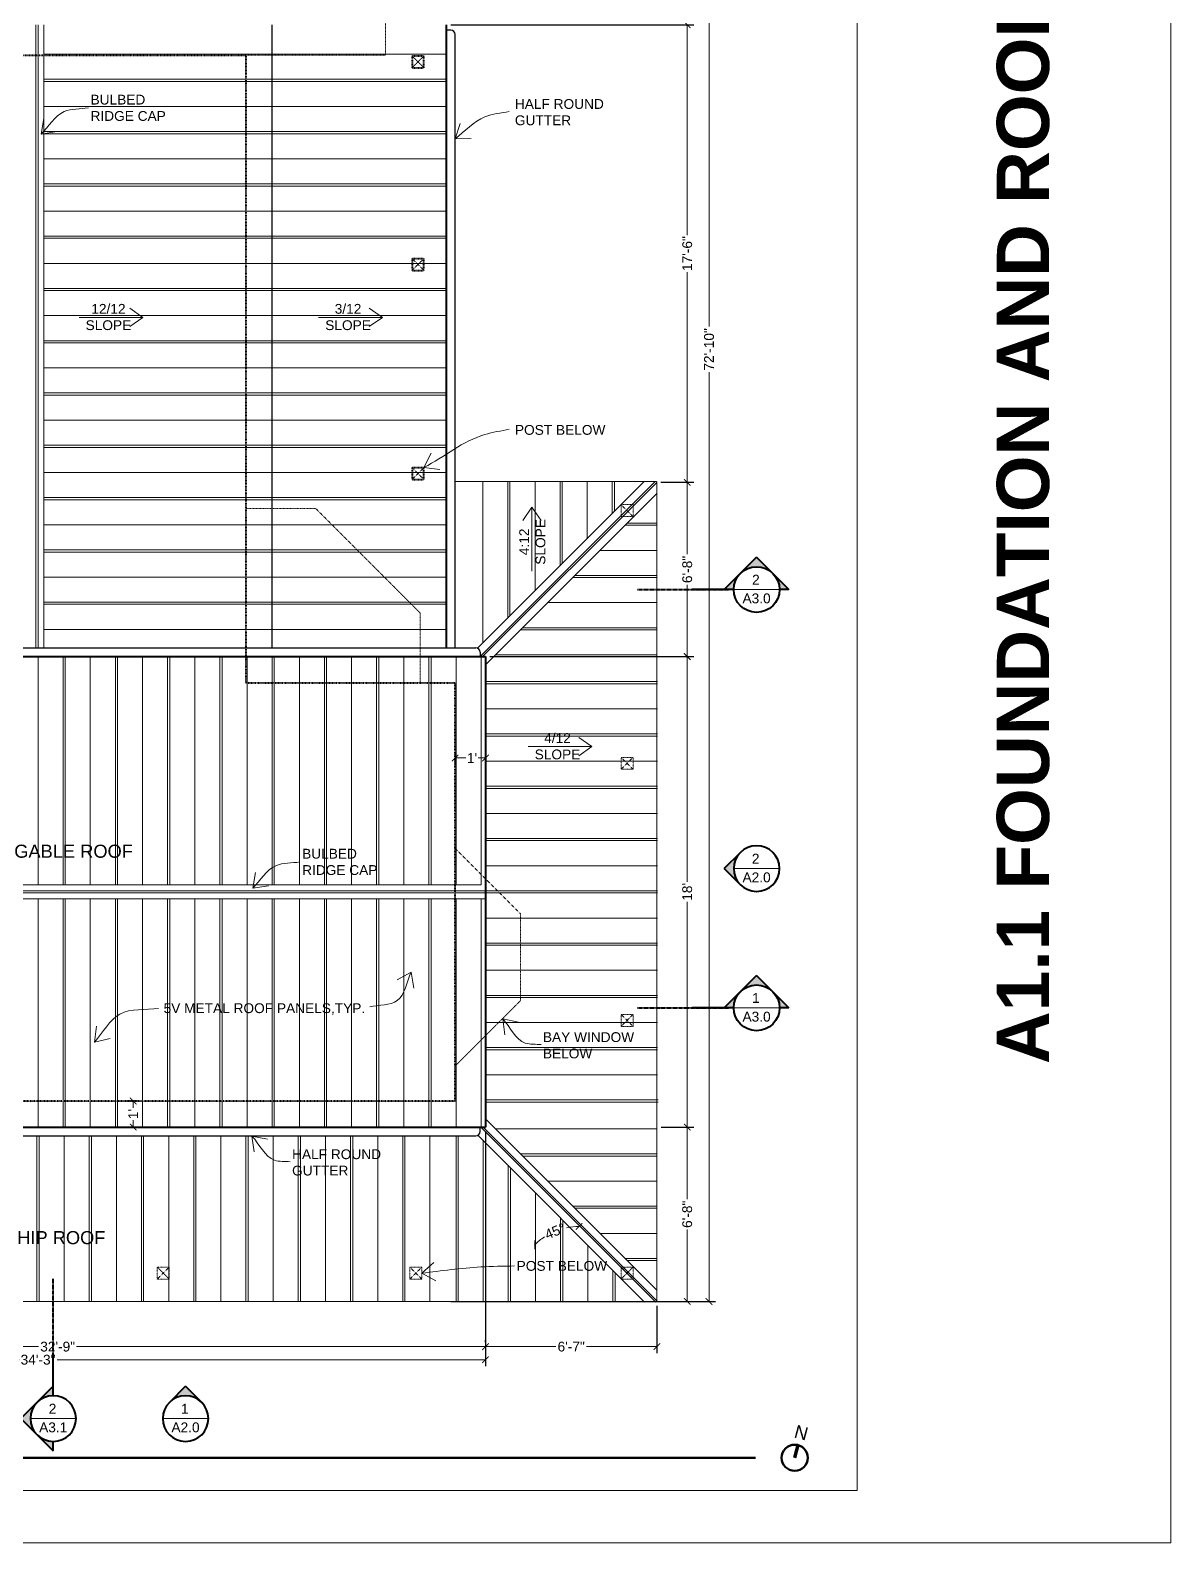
# Model space of a CAD drawing. Header units: inches. Extents: x -4969 to 16721, y 2489 to 24693.
# Drawn here: x 4456 to 4980, y 6903 to 7597 of the extents above; entities that cross this region are included whole.
import ezdxf

# ---------------------------------------------------------------- set-up
doc = ezdxf.new("R2010")
doc.units = ezdxf.units.IN
doc.header["$MEASUREMENT"] = 0
doc.linetypes.add('CENTER', pattern=[2, 1.25, -0.25, 0.25, -0.25])
doc.linetypes.add('DASHED2', pattern=[0.375, 0.25, -0.125])
doc.layers.get('0').update_dxf_attribs({"lineweight": 5})
doc.layers.add('0-NPLT', color=1, linetype='Continuous', plot=False)
for name, color, linetype, lineweight in [('1', 1, 'Continuous', 9), ('2', 6, 'Continuous', 20), ('3', 3, 'Continuous', 30), ('4', 2, 'Continuous', 40), ('5', 4, 'Continuous', 50), ('A-DIMSx', 7, 'Continuous', 9), ('A-LINK', 7, 'Continuous', 40), ('A-TEXTx', 7, 'Continuous', 20)]:
    doc.layers.add(name, color=color, linetype=linetype, lineweight=lineweight)
doc.styles.get("Standard").update_dxf_attribs({"font": 'Arial.ttf'})
doc.dimstyles.get("Standard").update_dxf_attribs({"dimtxt": 3, "dimasz": 2, "dimexe": 0.03125, "dimexo": 0.0625, "dimgap": 0.03125, "dimtad": 0, "dimtoh": 1, "dimdec": 4, "dimlfac": 0.99985, "dimzin": 0, "dimdsep": 46, "dimlunit": 4, "dimtxsty": 'Standard', "dimblk": 'ARCHTICK', "dimblk1": 'ARCHTICK', "dimblk2": 'ARCHTICK', "dimcen": 0.09, "dimclrt": 256, "dimadec": 0, "dimazin": 0, "dimtfac": 1, "dimtdec": 4, "dimtofl": 0, "dimtmove": 0, "dimatfit": 3, "dimfxl": 1, "dimtolj": 1, "dimtzin": 0, "dimarcsym": 0})

# ---------------------------------------------------------------- blocks, each defined once
blk = doc.blocks.new('BORDER 11X17')
at = {"layer": '0-NPLT', "lineweight": 9, "ltscale": 0.1}
blk.add_lwpolyline([(29864.74, -10461.77), (29048.74, -10461.77), (29048.74, -10989.77), (29864.74, -10989.77), (29864.74, -10461.77)], dxfattribs=at)
blk.add_lwpolyline([(29792.74, -10473.77), (29078.74, -10473.77), (29078.74, -10977.77), (29792.74, -10977.77)], close=True, dxfattribs=at)
blk = doc.blocks.new('_ArchTick')
at = {"color": 0, "linetype": 'ByBlock', "lineweight": 0, "const_width": 0.15}
blk.add_lwpolyline([(-0.5, -0.5), (0.5, 0.5)], dxfattribs=at)
blk = doc.blocks.new('*D67')
at = {"layer": 'A-DIMSx', "color": 0, "lineweight": -2, "ltscale": 0.1, "transparency": 16777216}
for p, q in [((4665.29, 7091.27), (4665.29, 6989.51)), ((4744, 7011.27), (4744, 6989.51))]:
    blk.add_line(p, q, dxfattribs=at)
at = {"layer": 'A-DIMSx', "color": 0, "lineweight": 5, "ltscale": 0.1, "transparency": 16777216}
for p, q in [((4665.29, 6992.51), (4697.65, 6992.51)), ((4744, 6992.51), (4711.64, 6992.51))]:
    blk.add_line(p, q, dxfattribs=at)
at = {"layer": 'Defpoints', "color": 0, "ltscale": 0.1, "transparency": 16777216}
for p in [(4665.29, 7093.27), (4744, 7013.27), (4744, 6992.51)]:
    blk.add_point(p, dxfattribs=at)
at = {"layer": 'A-DIMSx', "color": 0, "lineweight": 5, "ltscale": 0.1, "transparency": 16777216, "xscale": 3, "yscale": 3, "zscale": 3, "rotation": 180}
blk.add_blockref('_ArchTick', (4665.29, 6992.51), dxfattribs=at)
at = {"layer": 'A-DIMSx', "color": 0, "lineweight": 5, "ltscale": 0.1, "transparency": 16777216, "xscale": 3, "yscale": 3, "zscale": 3}
blk.add_blockref('_ArchTick', (4744, 6992.51), dxfattribs=at)
at = {"layer": 'A-DIMSx', "ltscale": 0.1, "transparency": 16777216, "insert": (4704.64, 6992.51), "char_height": 4.5, "attachment_point": 5}
blk.add_mtext('\\A1;6\'-7"', dxfattribs=at)
blk = doc.blocks.new('*D73')
at = {"layer": 'A-DIMSx', "color": 0, "lineweight": -2, "ltscale": 0.1, "transparency": 16777216}
for p, q in [((4272.29, 7011.27), (4272.29, 6989.51)), ((4665.29, 6994.51), (4665.29, 6995.51))]:
    blk.add_line(p, q, dxfattribs=at)
at = {"layer": 'A-DIMSx', "color": 0, "lineweight": 5, "ltscale": 0.1, "transparency": 16777216}
for p, q in [((4272.29, 6992.51), (4460.06, 6992.51)), ((4665.29, 6992.51), (4477.52, 6992.51))]:
    blk.add_line(p, q, dxfattribs=at)
at = {"layer": 'Defpoints', "color": 0, "ltscale": 0.1, "transparency": 16777216}
for p in [(4272.29, 7013.27), (4272.29, 6992.51), (4665.29, 6992.51)]:
    blk.add_point(p, dxfattribs=at)
at = {"layer": 'A-DIMSx', "color": 0, "lineweight": 5, "ltscale": 0.1, "transparency": 16777216, "xscale": 3, "yscale": 3, "zscale": 3, "rotation": 180}
blk.add_blockref('_ArchTick', (4272.29, 6992.51), dxfattribs=at)
at = {"layer": 'A-DIMSx', "color": 0, "lineweight": 5, "ltscale": 0.1, "transparency": 16777216, "xscale": 3, "yscale": 3, "zscale": 3}
blk.add_blockref('_ArchTick', (4665.29, 6992.51), dxfattribs=at)
at = {"layer": 'A-DIMSx', "ltscale": 0.1, "transparency": 16777216, "insert": (4468.79, 6992.51), "char_height": 4.5, "attachment_point": 5}
blk.add_mtext('\\A1;32\'-9"', dxfattribs=at)
blk = doc.blocks.new('Elevation Callout - 1')
at = {"layer": 'A-LINK', "ltscale": 0.1}
blk.add_hatch(color=152, dxfattribs=at).paths.add_polyline_path([(2031.59, 7377.65), (2039.01, 7370.23), (2046.43, 7377.65, -0.198912), (2039.01, 7374.58, -0.198912)])
at = {"layer": 'A-LINK', "color": 152, "ltscale": 0.1}
for q in [(2031.59, 7377.65), (2046.43, 7377.65)]:
    blk.add_line((2039.01, 7370.23), q, dxfattribs=at)
blk.add_circle((2039.01, 7385.08), 10.5, dxfattribs=at)
blk = doc.blocks.new('Section Callout')
at = {"layer": 'A-LINK', "ltscale": 0.1}
h = blk.add_hatch(color=152, dxfattribs=at)
h.paths.add_polyline_path([(1891.06, 7392.5), (1883.64, 7385.08), (1891.06, 7377.65, -0.198912), (1887.98, 7385.08, -0.198912)])
h.paths.add_polyline_path([(1898.48, 7399.92), (1891.06, 7392.5, -0.198912), (1898.48, 7395.58)])
h.paths.add_polyline_path([(1891.06, 7377.65), (1898.48, 7370.23), (1898.48, 7374.58, -0.198912)])
at = {"layer": 'A-LINK', "color": 152, "ltscale": 0.1}
for p, q in [((1883.64, 7385.08), (1898.48, 7399.92)), ((1898.48, 7399.92), (1898.48, 7395.58)), ((1883.64, 7385.08), (1898.48, 7370.23)), ((1898.48, 7374.58), (1898.48, 7370.23)), ((1898.48, 7370.23), (1898.48, 7355.49))]:
    blk.add_line(p, q, dxfattribs=at)
blk.add_circle((1898.48, 7385.08), 10.5, dxfattribs=at)
blk = doc.blocks.new('*D104')
at = {"layer": 'A-DIMSx', "color": 0, "lineweight": -2, "ltscale": 0.1, "transparency": 16777216}
for p, q in [((4651.29, 7265.38), (4651.29, 7259.72)), ((4665.29, 7265.38), (4665.29, 7259.72))]:
    blk.add_line(p, q, dxfattribs=at)
at = {"layer": 'A-DIMSx', "color": 0, "lineweight": 5, "ltscale": 0.1, "transparency": 16777216}
for p, q in [((4651.29, 7262.72), (4656.21, 7262.72)), ((4665.29, 7262.72), (4661.93, 7262.72))]:
    blk.add_line(p, q, dxfattribs=at)
at = {"layer": 'Defpoints', "color": 0, "ltscale": 0.1, "transparency": 16777216}
for p in [(4651.29, 7267.38), (4665.29, 7267.38), (4665.29, 7262.72)]:
    blk.add_point(p, dxfattribs=at)
at = {"layer": 'A-DIMSx', "color": 0, "lineweight": 5, "ltscale": 0.1, "transparency": 16777216, "xscale": 3, "yscale": 3, "zscale": 3, "rotation": 180}
blk.add_blockref('_ArchTick', (4651.29, 7262.72), dxfattribs=at)
at = {"layer": 'A-DIMSx', "color": 0, "lineweight": 5, "ltscale": 0.1, "transparency": 16777216, "xscale": 3, "yscale": 3, "zscale": 3}
blk.add_blockref('_ArchTick', (4665.29, 7262.72), dxfattribs=at)
at = {"layer": 'A-DIMSx', "ltscale": 0.1, "transparency": 16777216, "insert": (4659.07, 7262.72), "char_height": 4.5, "attachment_point": 5}
blk.add_mtext("\\A1;1'", dxfattribs=at)
blk = doc.blocks.new('*D164')
at = {"layer": 'A-DIMSx', "color": 0, "lineweight": -2, "ltscale": 0.1, "transparency": 16777216}
for p, q in [((4746, 7093.27), (4760.94, 7093.27)), ((4746, 7013.27), (4760.94, 7013.27))]:
    blk.add_line(p, q, dxfattribs=at)
at = {"layer": 'A-DIMSx', "color": 0, "lineweight": 5, "ltscale": 0.1, "transparency": 16777216}
for p, q in [((4757.94, 7093.27), (4757.94, 7060.27)), ((4757.94, 7013.27), (4757.94, 7046.28))]:
    blk.add_line(p, q, dxfattribs=at)
at = {"layer": 'Defpoints', "color": 0, "ltscale": 0.1, "transparency": 16777216}
for p in [(4744, 7093.27), (4744, 7013.27), (4757.94, 7013.27)]:
    blk.add_point(p, dxfattribs=at)
at = {"layer": 'A-DIMSx', "color": 0, "lineweight": 5, "ltscale": 0.1, "transparency": 16777216, "xscale": 3, "yscale": 3, "zscale": 3}
for p, rotation in [((4757.94, 7093.27), 90), ((4757.94, 7013.27), 270)]:
    blk.add_blockref('_ArchTick', p, dxfattribs=dict(at, rotation=rotation))
at = {"layer": 'A-DIMSx', "ltscale": 0.1, "transparency": 16777216, "insert": (4757.94, 7053.27), "char_height": 4.5, "attachment_point": 5, "rotation": 90}
blk.add_mtext('\\A1;6\'-8"', dxfattribs=at)
blk = doc.blocks.new('*D168')
at = {"layer": 'A-DIMSx', "color": 0, "lineweight": -2, "ltscale": 0.1, "transparency": 16777216}
for p, q in [((4505.79, 7105.27), (4500.48, 7105.27)), ((4505.79, 7093.27), (4500.48, 7093.27))]:
    blk.add_line(p, q, dxfattribs=at)
at = {"layer": 'A-DIMSx', "color": 0, "lineweight": 5, "ltscale": 0.1, "transparency": 16777216}
for p, q in [((4503.48, 7105.27), (4503.48, 7102.13)), ((4503.48, 7093.27), (4503.48, 7096.42))]:
    blk.add_line(p, q, dxfattribs=at)
at = {"layer": 'Defpoints', "color": 0, "ltscale": 0.1, "transparency": 16777216}
for p in [(4507.79, 7105.27), (4503.48, 7093.27), (4507.79, 7093.27)]:
    blk.add_point(p, dxfattribs=at)
at = {"layer": 'A-DIMSx', "color": 0, "lineweight": 5, "ltscale": 0.1, "transparency": 16777216, "xscale": 3, "yscale": 3, "zscale": 3}
for p, rotation in [((4503.48, 7105.27), 90), ((4503.48, 7093.27), 270)]:
    blk.add_blockref('_ArchTick', p, dxfattribs=dict(at, rotation=rotation))
at = {"layer": 'A-DIMSx', "ltscale": 0.1, "transparency": 16777216, "insert": (4503.48, 7099.27), "char_height": 4.5, "attachment_point": 5, "rotation": 90}
blk.add_mtext("\\A1;1'", dxfattribs=at)
blk = doc.blocks.new('*D169')
at = {"layer": 'A-DIMSx', "color": 0, "lineweight": -2, "ltscale": 0.1, "transparency": 16777216}
for p, q in [((4632.29, 7887.27), (4770.95, 7887.27)), ((4649.29, 7013.27), (4770.95, 7013.27))]:
    blk.add_line(p, q, dxfattribs=at)
at = {"layer": 'A-DIMSx', "color": 0, "lineweight": 5, "ltscale": 0.1, "transparency": 16777216}
for p, q in [((4767.95, 7887.27), (4767.95, 7460.73)), ((4767.95, 7013.27), (4767.95, 7439.82))]:
    blk.add_line(p, q, dxfattribs=at)
at = {"layer": 'Defpoints', "color": 0, "ltscale": 0.1, "transparency": 16777216}
for p in [(4630.29, 7887.27), (4647.29, 7013.27), (4767.95, 7013.27)]:
    blk.add_point(p, dxfattribs=at)
at = {"layer": 'A-DIMSx', "color": 0, "lineweight": 5, "ltscale": 0.1, "transparency": 16777216, "xscale": 3, "yscale": 3, "zscale": 3}
for p, rotation in [((4767.95, 7887.27), 90), ((4767.95, 7013.27), 270)]:
    blk.add_blockref('_ArchTick', p, dxfattribs=dict(at, rotation=rotation))
at = {"layer": 'A-DIMSx', "ltscale": 0.1, "transparency": 16777216, "insert": (4767.95, 7450.27), "char_height": 4.5, "attachment_point": 5, "rotation": 90}
blk.add_mtext('\\A1;72\'-10"', dxfattribs=at)
blk = doc.blocks.new('*D171')
at = {"layer": 'A-DIMSx', "color": 0, "lineweight": -2, "ltscale": 0.1, "transparency": 16777216}
for p, q in [((4254.29, 7091.27), (4254.29, 6983.51)), ((4665.29, 7091.27), (4665.29, 6983.51))]:
    blk.add_line(p, q, dxfattribs=at)
at = {"layer": 'A-DIMSx', "color": 0, "lineweight": 5, "ltscale": 0.1, "transparency": 16777216}
for p, q in [((4254.29, 6986.51), (4451.06, 6986.51)), ((4665.29, 6986.51), (4468.52, 6986.51))]:
    blk.add_line(p, q, dxfattribs=at)
at = {"layer": 'Defpoints', "color": 0, "ltscale": 0.1, "transparency": 16777216}
for p in [(4254.29, 7093.27), (4665.29, 7093.27), (4665.29, 6986.51)]:
    blk.add_point(p, dxfattribs=at)
at = {"layer": 'A-DIMSx', "color": 0, "lineweight": 5, "ltscale": 0.1, "transparency": 16777216, "xscale": 3, "yscale": 3, "zscale": 3, "rotation": 180}
blk.add_blockref('_ArchTick', (4254.29, 6986.51), dxfattribs=at)
at = {"layer": 'A-DIMSx', "color": 0, "lineweight": 5, "ltscale": 0.1, "transparency": 16777216, "xscale": 3, "yscale": 3, "zscale": 3}
blk.add_blockref('_ArchTick', (4665.29, 6986.51), dxfattribs=at)
at = {"layer": 'A-DIMSx', "ltscale": 0.1, "transparency": 16777216, "insert": (4459.79, 6986.51), "char_height": 4.5, "attachment_point": 5}
blk.add_mtext('\\A1;34\'-3"', dxfattribs=at)
blk = doc.blocks.new('*D182')
at = {"layer": 'A-DIMSx', "color": 0, "lineweight": 5, "ltscale": 0.1, "transparency": 16777216}
for start, end in [(90, 101.50409), (123.49592, 135)]:
    blk.add_arc((4708.27, 7018.83), 28.86, start, end, dxfattribs=at)
at = {"layer": 'Defpoints', "color": 0, "ltscale": 0.1, "transparency": 16777216}
for p in [(4637.83, 7089.27), (4708.27, 7089.27), (4700.8, 7046.71), (4708.27, 7018.83), (4708.27, 7013.27)]:
    blk.add_point(p, dxfattribs=at)
at = {"layer": 'A-DIMSx', "color": 0, "lineweight": 5, "ltscale": 0.1, "transparency": 16777216, "xscale": 3, "yscale": 3, "zscale": 3}
for p, rotation in [((4708.27, 7047.69), 1.90324e-11), ((4687.86, 7039.24), 225.0000001142546)]:
    blk.add_blockref('_ArchTick', p, dxfattribs=dict(at, rotation=rotation))
at = {"layer": 'A-DIMSx', "ltscale": 0.1, "transparency": 16777216, "insert": (4697.23, 7045.5), "char_height": 4.5, "attachment_point": 5, "rotation": 22.5}
blk.add_mtext('\\A1;45°', dxfattribs=at)
blk = doc.blocks.new('*D710')
at = {"layer": 'A-DIMSx', "color": 0, "lineweight": -2, "ltscale": 0.25, "transparency": 16777216}
for p, q in [((4667.29, 7309.27), (4760.94, 7309.27)), ((4746, 7093.27), (4760.94, 7093.27))]:
    blk.add_line(p, q, dxfattribs=at)
at = {"layer": 'A-DIMSx', "color": 0, "lineweight": 5, "ltscale": 0.25, "transparency": 16777216}
for p, q in [((4757.94, 7309.27), (4757.94, 7205.88)), ((4757.94, 7093.27), (4757.94, 7196.67))]:
    blk.add_line(p, q, dxfattribs=at)
at = {"layer": 'Defpoints', "color": 0, "ltscale": 0.25, "transparency": 16777216}
for p in [(4665.29, 7309.27), (4757.94, 7309.27), (4744, 7093.27)]:
    blk.add_point(p, dxfattribs=at)
at = {"layer": 'A-DIMSx', "color": 0, "lineweight": 5, "ltscale": 0.25, "transparency": 16777216, "xscale": 3, "yscale": 3, "zscale": 3}
for p, rotation in [((4757.94, 7309.27), 90), ((4757.94, 7093.27), 270)]:
    blk.add_blockref('_ArchTick', p, dxfattribs=dict(at, rotation=rotation))
at = {"layer": 'A-DIMSx', "ltscale": 0.25, "transparency": 16777216, "insert": (4757.94, 7201.27), "char_height": 4.5, "attachment_point": 5, "rotation": 90}
blk.add_mtext("\\A1;18'", dxfattribs=at)
blk = doc.blocks.new('*D711')
at = {"layer": 'A-DIMSx', "color": 0, "lineweight": -2, "ltscale": 0.25, "transparency": 16777216}
for p, q in [((4745.75, 7389.26), (4760.94, 7389.26)), ((4667.29, 7309.27), (4760.94, 7309.27))]:
    blk.add_line(p, q, dxfattribs=at)
at = {"layer": 'A-DIMSx', "color": 0, "lineweight": 5, "ltscale": 0.25, "transparency": 16777216}
for p, q in [((4757.94, 7389.26), (4757.94, 7356.26)), ((4757.94, 7309.27), (4757.94, 7342.27))]:
    blk.add_line(p, q, dxfattribs=at)
at = {"layer": 'Defpoints', "color": 0, "ltscale": 0.25, "transparency": 16777216}
for p in [(4743.75, 7389.26), (4757.94, 7389.26), (4665.29, 7309.27)]:
    blk.add_point(p, dxfattribs=at)
at = {"layer": 'A-DIMSx', "color": 0, "lineweight": 5, "ltscale": 0.25, "transparency": 16777216, "xscale": 3, "yscale": 3, "zscale": 3}
for p, rotation in [((4757.94, 7389.26), 90), ((4757.94, 7309.27), 270)]:
    blk.add_blockref('_ArchTick', p, dxfattribs=dict(at, rotation=rotation))
at = {"layer": 'A-DIMSx', "ltscale": 0.25, "transparency": 16777216, "insert": (4757.94, 7349.27), "char_height": 4.5, "attachment_point": 5, "rotation": 90}
blk.add_mtext('\\A1;6\'-8"', dxfattribs=at)
blk = doc.blocks.new('*D712')
at = {"layer": 'A-DIMSx', "color": 0, "lineweight": -2, "ltscale": 0.25, "transparency": 16777216}
for p, q in [((4649.29, 7599.27), (4760.94, 7599.27)), ((4745.75, 7389.26), (4760.94, 7389.26))]:
    blk.add_line(p, q, dxfattribs=at)
at = {"layer": 'A-DIMSx', "color": 0, "lineweight": 5, "ltscale": 0.25, "transparency": 16777216}
for p, q in [((4757.94, 7599.27), (4757.94, 7502.78)), ((4757.94, 7389.26), (4757.94, 7485.75))]:
    blk.add_line(p, q, dxfattribs=at)
at = {"layer": 'Defpoints', "color": 0, "ltscale": 0.25, "transparency": 16777216}
for p in [(4647.29, 7599.27), (4757.94, 7599.27), (4743.75, 7389.26)]:
    blk.add_point(p, dxfattribs=at)
at = {"layer": 'A-DIMSx', "color": 0, "lineweight": 5, "ltscale": 0.25, "transparency": 16777216, "xscale": 3, "yscale": 3, "zscale": 3}
for p, rotation in [((4757.94, 7599.27), 90), ((4757.94, 7389.26), 270)]:
    blk.add_blockref('_ArchTick', p, dxfattribs=dict(at, rotation=rotation))
at = {"layer": 'A-DIMSx', "ltscale": 0.25, "transparency": 16777216, "insert": (4757.94, 7494.27), "char_height": 4.5, "attachment_point": 5, "rotation": 90}
blk.add_mtext('\\A1;17\'-6"', dxfattribs=at)

msp = doc.modelspace()

# ---------------------------------------------------------------- linework, layer by layer
at = {"layer": '1', "linetype": 'DASHED2', "ltscale": 0.1}
for p, q in [((4631.5380716, 7579.5247155), (4637.0380716, 7585.0247155)), ((4631.5380716, 7585.0247155), (4637.0380716, 7579.5247155)), ((4631.5380716, 7486.5247155), (4637.0380716, 7492.0247155)), ((4631.5380716, 7492.0247155), (4637.0380716, 7486.5247155)), ((4631.5380716, 7390.5247155), (4637.0380716, 7396.0247155)), ((4631.5380716, 7396.0247155), (4637.0380716, 7390.5247155)), ((4733.0380716, 7373.5247155), (4727.5380716, 7379.0247155)), ((4733.0380716, 7257.5247155), (4727.5380716, 7263.0247155)), ((4727.5380716, 7257.5247155), (4733.0380716, 7263.0247155)), ((4733.0380716, 7145.0247155), (4727.5380716, 7139.5247155)), ((4727.5380716, 7145.0247155), (4733.0380716, 7139.5247155)), ((4514.5380716, 7029.0247155), (4520.0380716, 7023.5247155)), ((4520.0380716, 7029.0247155), (4514.5380716, 7023.5247155)), ((4636.0380716, 7029.0247155), (4630.5380716, 7023.5247155)), ((4630.5380716, 7029.0247155), (4636.0380716, 7023.5247155)), ((4733.0380716, 7029.0247155), (4727.5380716, 7023.5247155)), ((4727.5380716, 7029.0247155), (4733.0380716, 7023.5247155))]:
    msp.add_line(p, q, dxfattribs=at)
at = {"layer": '1'}
for p, q in [((4738.0948983, 7389.6032005), (4661.5959745, 7313.1042763)), ((4743.2214225, 7389.6032005), (4662.8929378, 7309.2747155)), ((4743.7517526, 7389.0728704), (4663.953598, 7309.2747155)), ((4664.0198901, 7315.528192), (4664.0198901, 7389.6032005)), ((4675.5198901, 7389.6032005), (4675.5198901, 7327.028192)), ((4676.5198901, 7328.028192), (4676.5198901, 7389.6032005)), ((4688.0198901, 7339.5281921), (4688.0198901, 7389.6032005)), ((4699.5198901, 7389.6032005), (4699.5198901, 7351.0281921)), ((4700.5198901, 7352.0281921), (4700.5198901, 7389.6032005)), ((4712.0198901, 7363.5281922), (4712.0198901, 7389.6032005)), ((4723.5198901, 7389.6032005), (4723.5198901, 7375.0281922)), ((4724.5198901, 7376.0281922), (4724.5198901, 7389.6032005)), ((4743.7517526, 7383.9463463), (4665.2880716, 7305.4826655)), ((4743.7517526, 7369.5294947), (4729.334901, 7369.5294947)), ((4730.334901, 7370.5294947), (4743.7517526, 7370.5294947)), ((4717.8349009, 7358.0294947), (4743.7517526, 7358.0294947)), ((4743.7517526, 7345.5294947), (4705.3349009, 7345.5294947)), ((4706.3349009, 7346.5294947), (4743.7517526, 7346.5294947)), ((4693.8349009, 7334.0294947), (4743.7517526, 7334.0294947)), ((4743.7517526, 7321.5294947), (4681.3349008, 7321.5294947)), ((4682.3349008, 7322.5294947), (4743.7517526, 7322.5294947)), ((4669.8349008, 7310.0294947), (4743.7517526, 7310.0294947)), ((4665.2880716, 7297.7746935), (4744.3483971, 7297.7746935)), ((4744.3483971, 7296.7746935), (4665.2880716, 7296.7746935)), ((4665.2880716, 7285.2746935), (4744.3483971, 7285.2746935)), ((4665.2880716, 7273.7746935), (4744.3483971, 7273.7746935)), ((4744.3483971, 7272.7746935), (4665.2880716, 7272.7746935)), ((4665.2880716, 7261.2746935), (4744.3483971, 7261.2746935)), ((4665.2880716, 7249.7746935), (4744.3483971, 7249.7746935)), ((4744.3483971, 7248.7746935), (4665.2880716, 7248.7746935)), ((4665.2880716, 7237.2746935), (4744.3483971, 7237.2746935)), ((4665.2880716, 7225.7746935), (4744.3483971, 7225.7746935)), ((4744.3483971, 7224.7746935), (4665.2880716, 7224.7746935)), ((4665.2880716, 7213.2746935), (4744.3483971, 7213.2746935)), ((4665.2880716, 7213.2746935), (4744.3483971, 7213.2746935)), ((4665.2880716, 7201.7746935), (4744.3483971, 7201.7746935)), ((4744.3483971, 7200.7746935), (4665.2880716, 7200.7746935)), ((4665.2880716, 7189.2746935), (4744.3483971, 7189.2746935)), ((4665.2880716, 7177.7746935), (4744.3483971, 7177.7746935)), ((4744.3483971, 7176.7746935), (4665.2880716, 7176.7746935)), ((4665.2880716, 7165.2746935), (4744.3483971, 7165.2746935)), ((4665.2880716, 7153.7746935), (4744.3483971, 7153.7746935)), ((4744.3483971, 7152.7746935), (4665.2880716, 7152.7746935)), ((4665.2880716, 7141.2746935), (4744.3483971, 7141.2746935)), ((4665.2880716, 7129.7746935), (4744.3483971, 7129.7746935)), ((4744.3483971, 7128.7746935), (4665.2880716, 7128.7746935)), ((4665.2880716, 7117.2746935), (4744.3483971, 7117.2746935)), ((4744.5983971, 7105.7746935), (4665.2880716, 7105.7746935)), ((4665.2880716, 7104.7746935), (4744.5983971, 7104.7746935)), ((4743.7517526, 7018.6030847), (4665.2880716, 7097.0667654)), ((4459.2880716, 7089.2747155), (4459.2880716, 7013.2747155)), ((4460.2880716, 7013.2747155), (4460.2880716, 7089.2747155)), ((4471.7880716, 7089.2747155), (4471.7880716, 7013.2747155)), ((4483.2880716, 7089.2747155), (4483.2880716, 7013.2747155)), ((4484.2880716, 7013.2747155), (4484.2880716, 7089.2747155)), ((4495.7880716, 7089.2747155), (4495.7880716, 7013.2747155)), ((4507.2880716, 7089.2747155), (4507.2880716, 7013.2747155)), ((4508.2880716, 7013.2747155), (4508.2880716, 7089.2747155)), ((4519.7880716, 7089.2747155), (4519.7880716, 7013.2747155)), ((4531.2880716, 7089.2747155), (4531.2880716, 7013.2747155)), ((4532.2880716, 7013.2747155), (4532.2880716, 7089.2747155)), ((4543.7880716, 7089.2747155), (4543.7880716, 7013.2747155)), ((4555.2880716, 7013.2747155), (4555.2880716, 7089.2747155)), ((4556.2880716, 7089.2747155), (4556.2880716, 7013.2747155)), ((4567.7880716, 7089.2747155), (4567.7880716, 7013.2747155)), ((4579.2880716, 7013.2747155), (4579.2880716, 7089.2747155)), ((4580.2880716, 7089.2747155), (4580.2880716, 7013.2747155)), ((4591.7880716, 7089.2747155), (4591.7880716, 7013.2747155)), ((4603.2880716, 7013.2747155), (4603.2880716, 7089.2747155)), ((4604.2880716, 7089.2747155), (4604.2880716, 7013.2747155)), ((4615.7880716, 7089.2747155), (4615.7880716, 7013.2747155)), ((4627.2880716, 7013.2747155), (4627.2880716, 7089.2747155)), ((4628.2880716, 7089.2747155), (4628.2880716, 7013.2747155)), ((4639.7880716, 7089.2747155), (4639.7880716, 7013.2747155)), ((4651.7699341, 7012.9462304), (4651.7699341, 7089.2747155)), ((4652.7699341, 7089.2747155), (4652.7699341, 7012.9462304)), ((4738.3448983, 7012.9462304), (4661.7628072, 7089.5283219)), ((4743.4714225, 7012.9462304), (4663.1429378, 7093.2747155)), ((4744.0017526, 7013.4765605), (4664.203598, 7093.2747155)), ((4670.0849008, 7092.5199362), (4744.0017526, 7092.5199362)), ((4664.2698901, 7087.021239), (4664.2698901, 7012.9462304)), ((4675.7698901, 7012.9462304), (4675.7698901, 7075.5212389)), ((4744.0017526, 7081.0199362), (4681.5849008, 7081.0199362)), ((4682.5849008, 7080.0199362), (4744.0017526, 7080.0199362)), ((4676.7698901, 7074.5212389), (4676.7698901, 7012.9462304)), ((4694.0849009, 7068.5199362), (4744.0017526, 7068.5199362)), ((4688.2698901, 7063.0212389), (4688.2698901, 7012.9462304)), ((4744.0017526, 7057.0199362), (4705.5849009, 7057.0199362)), ((4706.5849009, 7056.0199362), (4744.0017526, 7056.0199362)), ((4699.7698901, 7012.9462304), (4699.7698901, 7051.5212388)), ((4700.7698901, 7050.5212388), (4700.7698901, 7012.9462304)), ((4718.0849009, 7044.5199362), (4744.0017526, 7044.5199362)), ((4712.2698901, 7039.0212388), (4712.2698901, 7012.9462304)), ((4744.0017526, 7033.0199362), (4729.584901, 7033.0199362)), ((4723.7698901, 7012.9462304), (4723.7698901, 7027.5212387)), ((4724.7698901, 7026.5212387), (4724.7698901, 7012.9462304)), ((4730.584901, 7032.0199362), (4744.0017526, 7032.0199362))]:
    msp.add_line(p, q, dxfattribs=at)
at = {"layer": '2'}
for p, q in [((4458.7880716, 7313.2747155), (4458.7880716, 7599.2747155)), ((4459.7880716, 7313.2747155), (4459.7880716, 7599.2747155)), ((4462.4486055, 7599.2747155), (4462.4486055, 7313.2747155)), ((4462.4486055, 7585.7747155), (4567.2880716, 7585.7747155)), ((4567.2880716, 7585.7747155), (4647.2880716, 7585.7747155)), ((4567.2880716, 7574.2747155), (4462.4486055, 7574.2747155)), ((4462.4486055, 7573.2747155), (4567.2880716, 7573.2747155)), ((4567.2880716, 7574.2747155), (4647.2880716, 7574.2747155)), ((4647.2880716, 7573.2747155), (4567.2880716, 7573.2747155)), ((4462.4486055, 7561.7747155), (4567.2880716, 7561.7747155)), ((4567.2880716, 7561.7747155), (4647.2880716, 7561.7747155)), ((4462.4486055, 7550.2747155), (4567.2880716, 7550.2747155)), ((4462.4486055, 7549.2747155), (4567.2880716, 7549.2747155)), ((4567.2880716, 7550.2747155), (4647.2880716, 7550.2747155)), ((4647.2880716, 7549.2747155), (4567.2880716, 7549.2747155)), ((4462.4486055, 7537.7747155), (4567.2880716, 7537.7747155)), ((4567.2880716, 7537.7747155), (4647.2880716, 7537.7747155)), ((4462.4486055, 7526.2747155), (4567.2880716, 7526.2747155)), ((4567.2880716, 7526.2747155), (4647.2880716, 7526.2747155)), ((4567.2880716, 7525.2747155), (4462.4486055, 7525.2747155)), ((4647.2880716, 7525.2747155), (4567.2880716, 7525.2747155)), ((4462.4486055, 7513.7747155), (4567.2880716, 7513.7747155)), ((4567.2880716, 7513.7747155), (4647.2880716, 7513.7747155)), ((4462.4486055, 7502.2747155), (4567.2880716, 7502.2747155)), ((4567.2880716, 7501.2747155), (4462.4486055, 7501.2747155)), ((4567.2880716, 7502.2747155), (4647.2880716, 7502.2747155)), ((4647.2880716, 7501.2747155), (4567.2880716, 7501.2747155)), ((4462.4486055, 7489.7747155), (4567.2880716, 7489.7747155)), ((4567.2880716, 7489.7747155), (4647.2880716, 7489.7747155)), ((4462.4486055, 7478.2747155), (4567.2880716, 7478.2747155)), ((4567.2880716, 7478.2747155), (4647.2880716, 7478.2747155)), ((4567.2880716, 7477.2747155), (4462.4486055, 7477.2747155)), ((4647.2880716, 7477.2747155), (4567.2880716, 7477.2747155)), ((4462.4486055, 7465.7747155), (4567.2880716, 7465.7747155)), ((4567.2880716, 7465.7747155), (4647.2880716, 7465.7747155)), ((4567.2880716, 7454.2747155), (4462.4486055, 7454.2747155)), ((4462.4486055, 7453.2747155), (4567.2880716, 7453.2747155)), ((4647.2880716, 7454.2747155), (4567.2880716, 7454.2747155)), ((4567.2880716, 7453.2747155), (4647.2880716, 7453.2747155)), ((4462.4486055, 7441.7747155), (4567.2880716, 7441.7747155)), ((4567.2880716, 7441.7747155), (4647.2880716, 7441.7747155)), ((4567.2880716, 7430.2747155), (4462.4486055, 7430.2747155)), ((4462.4486055, 7429.2747155), (4567.2880716, 7429.2747155)), ((4647.2880716, 7430.2747155), (4567.2880716, 7430.2747155)), ((4567.2880716, 7429.2747155), (4647.2880716, 7429.2747155)), ((4462.4486055, 7417.7747155), (4567.2880716, 7417.7747155)), ((4567.2880716, 7417.7747155), (4647.2880716, 7417.7747155)), ((4567.2880716, 7406.2747155), (4462.4486055, 7406.2747155)), ((4462.4486055, 7405.2747155), (4567.2880716, 7405.2747155)), ((4647.2880716, 7406.2747155), (4567.2880716, 7406.2747155)), ((4567.2880716, 7405.2747155), (4647.2880716, 7405.2747155)), ((4462.4486055, 7393.7747155), (4567.2880716, 7393.7747155)), ((4567.2880716, 7393.7747155), (4647.2880716, 7393.7747155)), ((4651.2880716, 7389.6032005), (4743.7517526, 7389.6032005)), ((4744.0017526, 7389.6032005), (4744.0017526, 7012.9462304)), ((4567.2880716, 7382.2747155), (4462.4486055, 7382.2747155)), ((4462.4486055, 7381.2747155), (4567.2880716, 7381.2747155)), ((4647.2880716, 7382.2747155), (4567.2880716, 7382.2747155)), ((4567.2880716, 7381.2747155), (4647.2880716, 7381.2747155)), ((4462.4486055, 7369.7747155), (4567.2880716, 7369.7747155)), ((4567.2880716, 7369.7747155), (4647.2880716, 7369.7747155)), ((4567.2880716, 7358.2747155), (4462.4486055, 7358.2747155)), ((4462.4486055, 7357.2747155), (4567.2880716, 7357.2747155)), ((4647.2880716, 7358.2747155), (4567.2880716, 7358.2747155)), ((4567.2880716, 7357.2747155), (4647.2880716, 7357.2747155)), ((4462.4486055, 7345.7747155), (4567.2880716, 7345.7747155)), ((4567.2880716, 7345.7747155), (4647.2880716, 7345.7747155)), ((4567.2880716, 7334.2747155), (4462.4486055, 7334.2747155)), ((4462.4486055, 7333.2747155), (4567.2880716, 7333.2747155)), ((4647.2880716, 7334.2747155), (4567.2880716, 7334.2747155)), ((4567.2880716, 7333.2747155), (4647.2880716, 7333.2747155)), ((4462.4486055, 7321.7747155), (4567.2880716, 7321.7747155)), ((4567.2880716, 7321.7747155), (4647.2880716, 7321.7747155)), ((4459.7880716, 7204.4352494), (4459.7880716, 7309.2747155)), ((4471.2880716, 7204.4352494), (4471.2880716, 7309.2747155)), ((4472.2880716, 7309.2747155), (4472.2880716, 7204.4352494)), ((4483.7880716, 7204.4352494), (4483.7880716, 7309.2747155)), ((4495.2880716, 7204.4352494), (4495.2880716, 7309.2747155)), ((4496.2880716, 7309.2747155), (4496.2880716, 7204.4352494)), ((4507.7880716, 7204.4352494), (4507.7880716, 7309.2747155)), ((4519.2880716, 7204.4352494), (4519.2880716, 7309.2747155)), ((4520.2880716, 7309.2747155), (4520.2880716, 7204.4352494)), ((4531.7880716, 7204.4352494), (4531.7880716, 7309.2747155)), ((4543.2880716, 7309.2747155), (4543.2880716, 7204.4352494)), ((4544.2880716, 7204.4352494), (4544.2880716, 7309.2747155)), ((4555.7880716, 7204.4352494), (4555.7880716, 7309.2747155)), ((4567.2880716, 7309.2747155), (4567.2880716, 7204.4352494)), ((4568.2880716, 7204.4352494), (4568.2880716, 7309.2747155)), ((4579.7880716, 7204.4352494), (4579.7880716, 7309.2747155)), ((4591.2880716, 7309.2747155), (4591.2880716, 7204.4352494)), ((4592.2880716, 7204.4352494), (4592.2880716, 7309.2747155)), ((4603.7880716, 7204.4352494), (4603.7880716, 7309.2747155)), ((4615.2880716, 7204.4352494), (4615.2880716, 7309.2747155)), ((4616.2880716, 7204.4352494), (4616.2880716, 7309.2747155)), ((4627.7880716, 7204.4352494), (4627.7880716, 7309.2747155)), ((4639.2880716, 7204.4352494), (4639.2880716, 7309.2747155)), ((4640.2880716, 7309.2747155), (4640.2880716, 7204.4352494)), ((4651.7880716, 7204.4352494), (4651.7880716, 7309.2747155)), ((4663.2880716, 7309.2747155), (4663.2880716, 7204.4352494)), ((4663.2880716, 7204.4352494), (4270.2880496, 7204.4352494)), ((4270.2880496, 7201.7747155), (4665.2880716, 7201.7747155)), ((4270.2880496, 7200.7747155), (4665.2880716, 7200.7747155)), ((4665.2880716, 7198.1141816), (4270.2880496, 7198.1141816)), ((4459.7880716, 7198.1141816), (4459.7880716, 7093.2747155)), ((4471.2880716, 7198.1141816), (4471.2880716, 7093.2747155)), ((4472.2880716, 7093.2747155), (4472.2880716, 7198.1141816)), ((4483.7880716, 7198.1141816), (4483.7880716, 7093.2747155)), ((4495.2880716, 7198.1141816), (4495.2880716, 7093.2747155)), ((4496.2880716, 7093.2747155), (4496.2880716, 7198.1141816)), ((4507.7880716, 7198.1141816), (4507.7880716, 7093.2747155)), ((4519.2880716, 7198.1141816), (4519.2880716, 7093.2747155)), ((4520.2880716, 7093.2747155), (4520.2880716, 7198.1141816)), ((4531.7880716, 7198.1141816), (4531.7880716, 7093.2747155)), ((4543.2880716, 7093.2747155), (4543.2880716, 7198.1141816)), ((4544.2880716, 7198.1141816), (4544.2880716, 7093.2747155)), ((4555.7880716, 7198.1141816), (4555.7880716, 7093.2747155)), ((4567.2880716, 7093.2747155), (4567.2880716, 7198.1141816)), ((4568.2880716, 7198.1141816), (4568.2880716, 7093.2747155)), ((4579.7880716, 7198.1141816), (4579.7880716, 7093.2747155)), ((4591.2880716, 7093.2747155), (4591.2880716, 7198.1141816)), ((4592.2880716, 7198.1141816), (4592.2880716, 7093.2747155)), ((4603.7880716, 7198.1141816), (4603.7880716, 7093.2747155)), ((4615.2880716, 7198.1141816), (4615.2880716, 7093.2747155)), ((4616.2880716, 7198.1141816), (4616.2880716, 7093.2747155)), ((4627.7880716, 7198.1141816), (4627.7880716, 7093.2747155)), ((4639.2880716, 7198.1141816), (4639.2880716, 7093.2747155)), ((4640.2880716, 7093.2747155), (4640.2880716, 7198.1141816)), ((4651.7880716, 7198.1141816), (4651.7880716, 7093.2747155)), ((4663.2880716, 7093.2747155), (4663.2880716, 7198.1141816)), ((4744.0017526, 7013.2747155), (4272.2880716, 7013.2747155))]:
    msp.add_line(p, q, dxfattribs=at)
at = {"layer": '2', "linetype": 'DASHED2', "ltscale": 0.1}
for p, q in [((4727.5380716, 7373.5247155), (4727.5380716, 7379.0247155)), ((4727.5380716, 7379.0247155), (4733.0380716, 7379.0247155)), ((4733.0380716, 7373.5247155), (4727.5380716, 7373.5247155)), ((4733.0380716, 7373.5247155), (4733.0380716, 7379.0247155)), ((4727.5380716, 7257.5247155), (4727.5380716, 7263.0247155)), ((4727.5380716, 7263.0247155), (4733.0380716, 7263.0247155)), ((4733.0380716, 7257.5247155), (4733.0380716, 7263.0247155)), ((4733.0380716, 7257.5247155), (4727.5380716, 7257.5247155)), ((4727.5380716, 7145.0247155), (4727.5380716, 7139.5247155)), ((4733.0380716, 7145.0247155), (4727.5380716, 7145.0247155)), ((4733.0380716, 7145.0247155), (4733.0380716, 7139.5247155)), ((4727.5380716, 7139.5247155), (4733.0380716, 7139.5247155)), ((4514.5380716, 7029.0247155), (4514.5380716, 7023.5247155)), ((4520.0380716, 7029.0247155), (4514.5380716, 7029.0247155)), ((4520.0380716, 7029.0247155), (4520.0380716, 7023.5247155)), ((4630.5380716, 7029.0247155), (4630.5380716, 7023.5247155)), ((4636.0380716, 7029.0247155), (4630.5380716, 7029.0247155)), ((4636.0380716, 7029.0247155), (4636.0380716, 7023.5247155)), ((4727.5380716, 7029.0247155), (4727.5380716, 7023.5247155)), ((4733.0380716, 7029.0247155), (4727.5380716, 7029.0247155)), ((4733.0380716, 7029.0247155), (4733.0380716, 7023.5247155)), ((4514.5380716, 7023.5247155), (4520.0380716, 7023.5247155)), ((4630.5380716, 7023.5247155), (4636.0380716, 7023.5247155)), ((4727.5380716, 7023.5247155), (4733.0380716, 7023.5247155))]:
    msp.add_line(p, q, dxfattribs=at)
at = {"layer": '2', "color": 152, "ltscale": 0.1}
for p, q in [((4779.2880496, 7340.0247155), (4800.2880496, 7340.0247155)), ((4779.2880496, 7211.9696035), (4800.2880496, 7211.9696035)), ((4779.2880496, 7148.0247155), (4800.2880496, 7148.0247155)), ((4456.2679679, 6959.5008975), (4477.2679679, 6959.5008975)), ((4517.0201456, 6959.5008975), (4538.0201456, 6959.5008975))]:
    msp.add_line(p, q, dxfattribs=at)
at = {"layer": '2', "linetype": 'DASHED2', "ltscale": 0.2}
for points in [[(4555.2880716, 7585.2747155), (4619.2880716, 7585.2747155), (4619.2880716, 7873.2747155), (4331.2880716, 7873.2747155), (4331.2880716, 7585.2747155), (4282.2880716, 7585.2747155)], [(4635.2880716, 7297.2747155), (4635.2880716, 7329.2747155), (4587.2880716, 7377.2747155), (4555.2880716, 7377.2747155)], [(4651.2880716, 7221.2747155), (4681.2880716, 7191.2747155), (4681.2880716, 7151.2747155), (4651.2880716, 7121.2747155)]]:
    msp.add_lwpolyline(points, dxfattribs=at)
at = {"layer": '3'}
for p, q in [((4567.2880716, 7313.2747155), (4567.2880716, 7599.2747155)), ((4649.2880716, 7596.7747155), (4647.2880716, 7596.7747155)), ((4651.2880716, 7313.2747155), (4651.2880716, 7594.7747155)), ((4254.2880716, 7313.2747155), (4660.7880716, 7313.2747155)), ((4662.7880716, 7311.2747155), (4662.7880716, 7309.2747155)), ((4258.7880276, 7089.2747155), (4660.7880716, 7089.2747155)), ((4662.7880716, 7091.2747155), (4662.7880716, 7093.2747155))]:
    msp.add_line(p, q, dxfattribs=at)
for centre, start, end in [((4649.2880716, 7594.7747155), 0, 90), ((4660.7880716, 7311.2747155), 0, 90), ((4660.7880716, 7091.2747155), 270, 0)]:
    msp.add_arc(centre, 2, start, end, dxfattribs=at)
at = {"layer": '4'}
for p, q in [((4647.2880716, 7599.2747155), (4647.2880716, 7313.2747155)), ((4254.2880716, 7309.2747155), (4665.2880716, 7309.2747155)), ((4665.2880716, 7309.2747155), (4665.2880716, 7093.2747155)), ((4254.2880716, 7093.2747155), (4665.2880716, 7093.2747155))]:
    msp.add_line(p, q, dxfattribs=at)
at = {"layer": '4', "linetype": 'DASHED2', "ltscale": 0.2}
for p, q in [((4363.2880716, 7585.2747155), (4555.2880716, 7585.2747155)), ((4555.2880716, 7585.2747155), (4555.2880716, 7297.2747155)), ((4631.5380716, 7585.0247155), (4631.5380716, 7579.5247155)), ((4631.5380716, 7585.0247155), (4637.0380716, 7585.0247155)), ((4637.0380716, 7579.5247155), (4637.0380716, 7585.0247155)), ((4631.5380716, 7579.5247155), (4637.0380716, 7579.5247155)), ((4631.5380716, 7492.0247155), (4631.5380716, 7486.5247155)), ((4631.5380716, 7492.0247155), (4637.0380716, 7492.0247155)), ((4637.0380716, 7486.5247155), (4637.0380716, 7492.0247155)), ((4631.5380716, 7486.5247155), (4637.0380716, 7486.5247155)), ((4631.5380716, 7396.0247155), (4631.5380716, 7390.5247155)), ((4631.5380716, 7396.0247155), (4637.0380716, 7396.0247155)), ((4637.0380716, 7390.5247155), (4637.0380716, 7396.0247155)), ((4631.5380716, 7390.5247155), (4637.0380716, 7390.5247155)), ((4555.2880716, 7297.2747155), (4651.2880716, 7297.2747155)), ((4651.2880716, 7105.2747155), (4651.2880716, 7297.2747155)), ((4651.2880716, 7105.2747155), (4267.2880716, 7105.2747155))]:
    msp.add_line(p, q, dxfattribs=at)
at = {"layer": '5', "ltscale": 0.1}
for p, q in [((4807.0465901, 6941.5759949), (4808.5995044, 6947.3715498)), ((4807.2880716, 6941.5112901), (4808.8409859, 6947.3068451)), ((4807.529553, 6941.4465853), (4809.0824673, 6947.2421403)), ((4148.5727815, 6941.5112901), (4789.2880716, 6941.5112901))]:
    msp.add_line(p, q, dxfattribs=at)
msp.add_circle((4807.2880716, 6941.5112901), 6, dxfattribs=at)
at = {"layer": 'A-LINK', "color": 152, "linetype": 'CENTER', "ltscale": 0.15}
for p, q in [((4735.078232, 7340.0247155), (4777.0601275, 7340.0247155)), ((4735.078232, 7148.0247155), (4777.0601275, 7148.0247155)), ((4466.7679679, 6975.1901109), (4466.7679679, 7023.6391241))]:
    msp.add_line(p, q, dxfattribs=at)

# ---------------------------------------------------------------- block references
at = {"ltscale": 0.1, "xscale": 2, "yscale": 2, "zscale": 2}
msp.add_blockref('BORDER 11X17', (-54749.4783869, 28882.0450796), dxfattribs=at)
at = {"color": 152, "ltscale": 0.1, "rotation": 270.0000000000001}
for p in [(-2595.2875341, 9238.5096664), (-2595.2875341, 9046.5096664)]:
    msp.add_blockref('Section Callout', p, dxfattribs=at)
at = {"color": 152, "ltscale": 0.1, "xscale": -1}
for name, p, rotation in [('Elevation Callout - 1', (-2595.2875341, 5172.9595724), 270), ('Section Callout', (2568.283017, 14344.5764811), 180), ('Elevation Callout - 1', (2488.5101143, 14344.5764811), 180)]:
    msp.add_blockref(name, p, dxfattribs=dict(at, rotation=rotation))

# ---------------------------------------------------------------- texts
at = {"ltscale": 0.5, "insert": (4912.2865153, 7429.5387499), "char_height": 24, "attachment_point": 5, "rotation": 90}
msp.add_mtext('{\\fArial|b1|i0|c0|p34;A1.1 FOUNDATION AND ROOF PLANS}', dxfattribs=at)
at = {"ltscale": 0.1, "insert": (4810.3209781, 6953.0506184), "char_height": 6, "width": 11.15057809, "attachment_point": 5, "rotation": 345}
msp.add_mtext('{N}', dxfattribs=at)
at = {"layer": 'A-LINK', "color": 152, "ltscale": 0.1, "attachment_point": 5}
for s, insert, char_height, width in [('2', (4789.4779065, 7344.5680665), 4.5, 9.771161836), ('{\\H0.75x;A3.0}', (4789.7837918, 7335.9647513), 6, 9.85131083), ('2', (4789.3679206, 7216.5129545), 4.5, 9.771161836), ('{\\H0.75x;A2.0}', (4789.7923074, 7207.9096393), 6, 9.85131083), ('{1}', (4789.4779065, 7152.5680665), 4.5, 9.771161836), ('{\\H0.75x;A3.0}', (4789.7837918, 7143.9647513), 6, 9.85131083), ('2', (4466.4578248, 6964.0442485), 4.5, 9.771161836), ('{1}', (4527.2100022, 6964.0442485), 4.5, 9.771161836), ('{\\H0.75x;A3.1}', (4466.7637101, 6955.4409333), 6, 9.85131083), ('{\\H0.75x;A2.0}', (4527.5158876, 6955.4409333), 6, 9.85131083)]:
    msp.add_mtext(s, dxfattribs=dict(at, insert=insert, char_height=char_height, width=width))
at = {"layer": 'A-TEXTx', "ltscale": 0.25, "char_height": 4.5, "attachment_point": 4}
for s, insert in [('{BULBED\\PRIDGE CAP}', (4483.8944139, 7561.1422065)), ('{BULBED\\PRIDGE CAP}', (4581.0675339, 7215.0034795)), ('{5V METAL ROOF PANELS,TYP.}', (4517.4525483, 7147.4549076)), ('{POST BELOW}', (4679.5957089, 7029.5578002))]:
    msp.add_mtext(s, dxfattribs=dict(at, insert=insert))
at = {"layer": 'A-TEXTx', "ltscale": 0.1, "char_height": 4.5, "attachment_point": 4}
for s, insert in [('HALF ROUND\\PGUTTER', (4678.7736842, 7559.1548024)), ('POST BELOW', (4678.7989331, 7413.2908156)), ('BAY WINDOW\\PBELOW', (4691.6433222, 7130.8122051)), ('{HALF ROUND\\PGUTTER}', (4576.453043, 7077.0509033))]:
    msp.add_mtext(s, dxfattribs=dict(at, insert=insert))
at = {"layer": 'A-TEXTx', "char_height": 4.5, "width": 0.842208666, "attachment_point": 5}
for s, insert in [('{12/12 SLOPE}', (4492.1088451, 7465.1135777)), ('3/12 SLOPE', (4602.1600833, 7465.1135777))]:
    msp.add_mtext(s, dxfattribs=dict(at, insert=insert))
at = {"layer": 'A-TEXTx', "ltscale": 0.5, "insert": (4686.814308, 7361.9248004), "char_height": 4.5, "width": 1.263313, "attachment_point": 5, "rotation": 90}
msp.add_mtext('{4:12 SLOPE}', dxfattribs=at)
at = {"layer": 'A-TEXTx', "ltscale": 0.5}
for s, insert, char_height, width, attachment_point in [('{4/12 SLOPE}', (4698.355919, 7268.0880324), 4.5, 0.842208666, 5), ('{GABLE ROOF}', (4476.1021951, 7222.9318528), 6, 58.950366274, 2), ('{HIP ROOF}', (4470.4799091, 7045.5609236), 6, 59.982724906, 2)]:
    msp.add_mtext(s, dxfattribs=dict(at, insert=insert, char_height=char_height, width=width, attachment_point=attachment_point))

# ---------------------------------------------------------------- dimensions: what is measured, and where the dimension line sits
at = {"layer": 'A-DIMSx', "ltscale": 0.1}
for base, p1, p2, picture, middle in [((4767.9532862, 7013.2747155), (4630.2880716, 7887.2747155), (4647.2880716, 7013.2747155), '*D169', (4767.9532862, 7450.2747155)), ((4503.480866, 7093.2747155), (4507.7880716, 7105.2747155), (4507.7880716, 7093.2747155), '*D168', (4503.480866, 7099.2747155)), ((4757.9430713, 7013.2747155), (4744.0017526, 7093.2747155), (4744.0017526, 7013.2747155), '*D164', (4757.9430713, 7053.2747155))]:
    dim = msp.add_linear_dim(base=base, p1=p1, p2=p2, angle=90, dimstyle='Standard', override={"dimtxt": 4.5, "dimasz": 3, "dimexe": 3, "dimexo": 2, "dimgap": 1, "dimlfac": -47.9928, "dimlwd": 5}, dxfattribs=at)
    dim.commit()
    dim.dimension.update_dxf_attribs({"geometry": picture, "text_midpoint": middle})
at = {"layer": 'A-DIMSx', "ltscale": 0.25}
for base, p1, p2, picture, middle in [((4757.9430713, 7599.2747155), (4743.7517526, 7389.2603704), (4647.2880716, 7599.2747155), '*D712', (4757.9430713, 7494.2675429)), ((4757.9430713, 7389.2603704), (4665.2880716, 7309.2747155), (4743.7517526, 7389.2603704), '*D711', (4757.9430713, 7349.2675429)), ((4757.9430713, 7309.2747155), (4744.0017526, 7093.2747155), (4665.2880716, 7309.2747155), '*D710', (4757.9430713, 7201.2747155))]:
    dim = msp.add_linear_dim(base=base, p1=p1, p2=p2, angle=90, dimstyle='Standard', override={"dimtxt": 4.5, "dimasz": 3, "dimexe": 3, "dimexo": 2, "dimgap": 1, "dimlfac": -47.9928, "dimtmove": 1, "dimlwd": 5}, dxfattribs=at)
    dim.commit()
    dim.dimension.update_dxf_attribs({"geometry": picture, "text_midpoint": middle})
at = {"layer": 'A-DIMSx', "ltscale": 0.1}
dim = msp.add_linear_dim(base=(4665.2880716, 7262.7240309), p1=(4651.2880716, 7267.3789131), p2=(4665.2880716, 7267.3789131), text="1'", dimstyle='Standard', override={"dimtxt": 4.5, "dimasz": 3, "dimexe": 3, "dimexo": 2, "dimgap": 1, "dimlfac": -47.9928, "dimlwd": 5}, dxfattribs=at)
dim.commit()
dim.dimension.update_dxf_attribs({"geometry": '*D104', "text_midpoint": (4659.0677256, 7262.7240309), "dimtype": 160})
for base, p1, p2, picture, middle in [((4665.2880716, 6986.5120458), (4254.2880716, 7093.2747155), (4665.2880716, 7093.2747155), '*D171', (4459.7880716, 6986.5120458)), ((4272.2880716, 6992.5120458), (4665.2880716, 6992.5120458), (4272.2880716, 7013.2747155), '*D73', (4468.7880716, 6992.5120458))]:
    dim = msp.add_linear_dim(base=base, p1=p1, p2=p2, dimstyle='Standard', override={"dimtxt": 4.5, "dimasz": 3, "dimexe": 3, "dimexo": 2, "dimgap": 1, "dimlfac": -47.9928, "dimlwd": 5}, dxfattribs=at)
    dim.commit()
    dim.dimension.update_dxf_attribs({"geometry": picture, "text_midpoint": middle})
dim = msp.add_angular_dim_2l(base=(4700.8005399, 7046.7108975), line1=((4708.2698901, 7018.8349032), (4637.8300776, 7089.2747155)), line2=((4708.2698901, 7089.2747155), (4708.2698901, 7013.2747155)), dimstyle='Standard', override={"dimtxt": 4.5, "dimasz": 3, "dimexe": 3, "dimexo": 2, "dimgap": 1, "dimlfac": -47.9928, "dimlwd": 5}, dxfattribs=at)
dim.commit()
dim.dimension.update_dxf_attribs({"geometry": '*D182', "text_midpoint": (4697.2258938, 7045.4974687)})
dim = msp.add_linear_dim(base=(4744.0017526, 6992.5120458), p1=(4665.2880716, 7093.2747155), p2=(4744.0017526, 7013.2747155), text='6\'-7"', dimstyle='Standard', override={"dimtxt": 4.5, "dimasz": 3, "dimexe": 3, "dimexo": 2, "dimgap": 1, "dimlfac": -47.9928, "dimlwd": 5}, dxfattribs=at)
dim.commit()
dim.dimension.update_dxf_attribs({"geometry": '*D67', "text_midpoint": (4704.6449121, 6992.5120458)})

# ---------------------------------------------------------------- leaders
at = {"layer": 'A-TEXTx', "path_type": 1, "annotation_type": 0, "has_hookline": 1}
for points, hookline_direction, text_width in [([(4461.1885745, 7549.0591872), (4471.7544946, 7559.4134205), (4482.8944139, 7561.1422065)], 0, 33.8144611), ([(4558.3616945, 7202.9204602), (4568.9276146, 7213.2746935), (4580.0675339, 7215.0034795)], 0, 33.8144611), ([(4631.1964655, 7164.3850912), (4624.7808073, 7151.3776471), (4612.0953683, 7148.4791203)], 1, 91.7680764), ([(4485.6930199, 7132.3556461), (4497.3514815, 7145.1631901), (4515.1809248, 7147.7956381)], 0, 91.7680764), ([(4636.0380716, 7026.2747155), (4663.1130749, 7029.1158433), (4678.5957089, 7029.5578002)], 0, 41.0126194)]:
    msp.add_leader(points, dimstyle='Standard', override={"dimasz": 6, "dimgap": 1, "dimldrblk": 'Open90', "dimlwd": -1}, dxfattribs=dict(at, hookline_direction=hookline_direction, text_width=text_width))
at = {"layer": 'A-TEXTx', "path_type": 1}
for points in [[(4651.2880716, 7546.9461046), (4664.9821588, 7557.0689688), (4676.1585316, 7559.5113187)], [(4637.0380716, 7396.0247155), (4665.0074078, 7411.2049821), (4676.1837805, 7413.647332)], [(4673.2319027, 7142.9296632), (4683.5727446, 7131.8745417), (4690.7885423, 7131.1687215)], [(4558.0416235, 7089.1683614), (4568.3824654, 7078.1132399), (4575.5982631, 7077.4074197)]]:
    msp.add_leader(points, dimstyle='Standard', override={"dimasz": 6, "dimgap": 1, "dimldrblk": 'Open90', "dimlwd": -1}, dxfattribs=at)
at = {"layer": 'A-TEXTx'}
for points in [[(4507.8706053, 7464.9689139), (4485.8303558, 7464.9689139), (4478.5976897, 7464.9689139)], [(4617.9218435, 7464.9689139), (4595.881594, 7464.9689139), (4588.6489279, 7464.9689139)], [(4686.5973122, 7377.8073783), (4686.5973122, 7355.7671288), (4686.5973122, 7348.5344627)], [(4714.1176792, 7267.9433686), (4692.0774297, 7267.9433686), (4684.8447637, 7267.9433686)]]:
    msp.add_leader(points, dimstyle='Standard', override={"dimasz": 6, "dimgap": 1, "dimldrblk": 'Open90', "dimlwd": -1}, dxfattribs=at)

doc.saveas('drawing.dxf')
